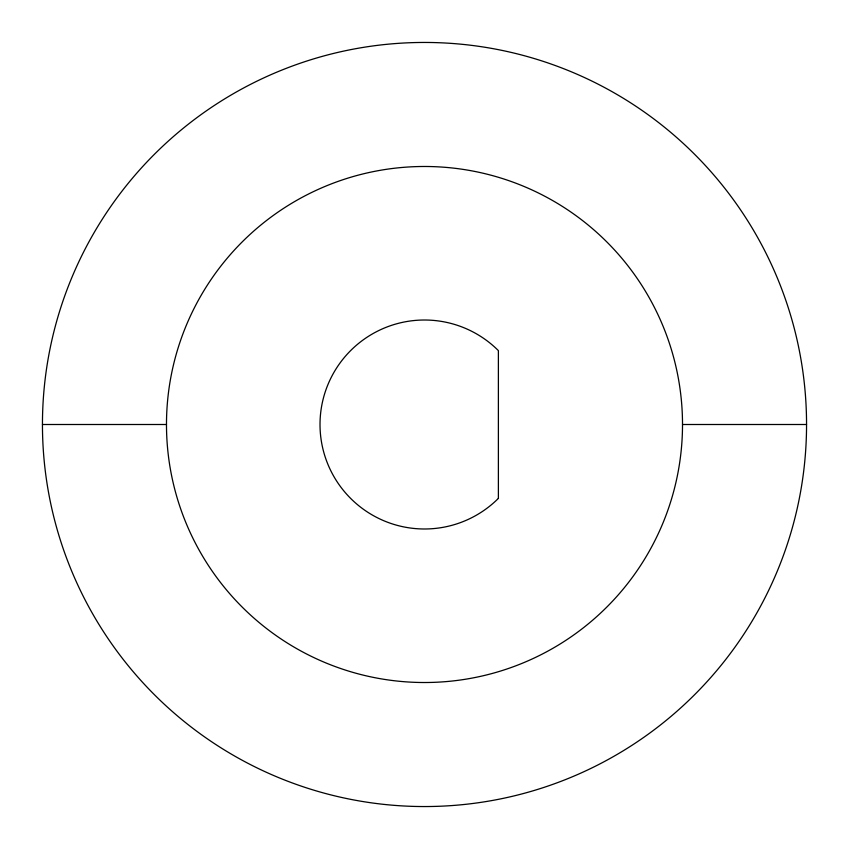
<?xml version="1.0" encoding="UTF-8"?>
<svg xmlns="http://www.w3.org/2000/svg" width="849" height="849" viewBox="0 0 849 849"><rect width="100%" height="100%" fill="white"/><g stroke="black" fill="none" stroke-linecap="round" stroke-linejoin="round"><path stroke-width="1.27" d="M42.45 424.5L166.489 424.5M682.511 424.5A258.011 258.011 0 0 1 295.494 647.946A258.011 258.011 0 0 1 295.494 201.054A258.011 258.011 0 0 1 682.511 424.5L806.55 424.5A382.05 382.05 0 0 1 233.475 755.366A382.05 382.05 0 0 1 233.475 93.634A382.05 382.05 0 0 1 806.55 424.5M498.384 498.384L498.384 350.616A104.491 104.491 0 0 0 350.616 350.616A104.491 104.491 0 0 0 350.616 498.384A104.491 104.491 0 0 0 498.384 498.384"/></g></svg>
